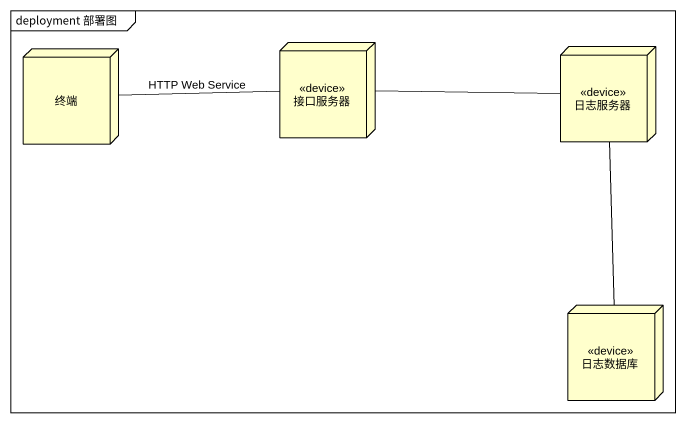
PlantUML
@startuml
mainframe deployment 部署图
node 接口服务器 <<device>>
node 终端
node 日志服务器 <<device>>
node 日志数据库 <<device>>
接口服务器 -right- 日志服务器
终端 -right- 接口服务器 : HTTP Web Service
日志服务器 -- 日志数据库
@enduml
